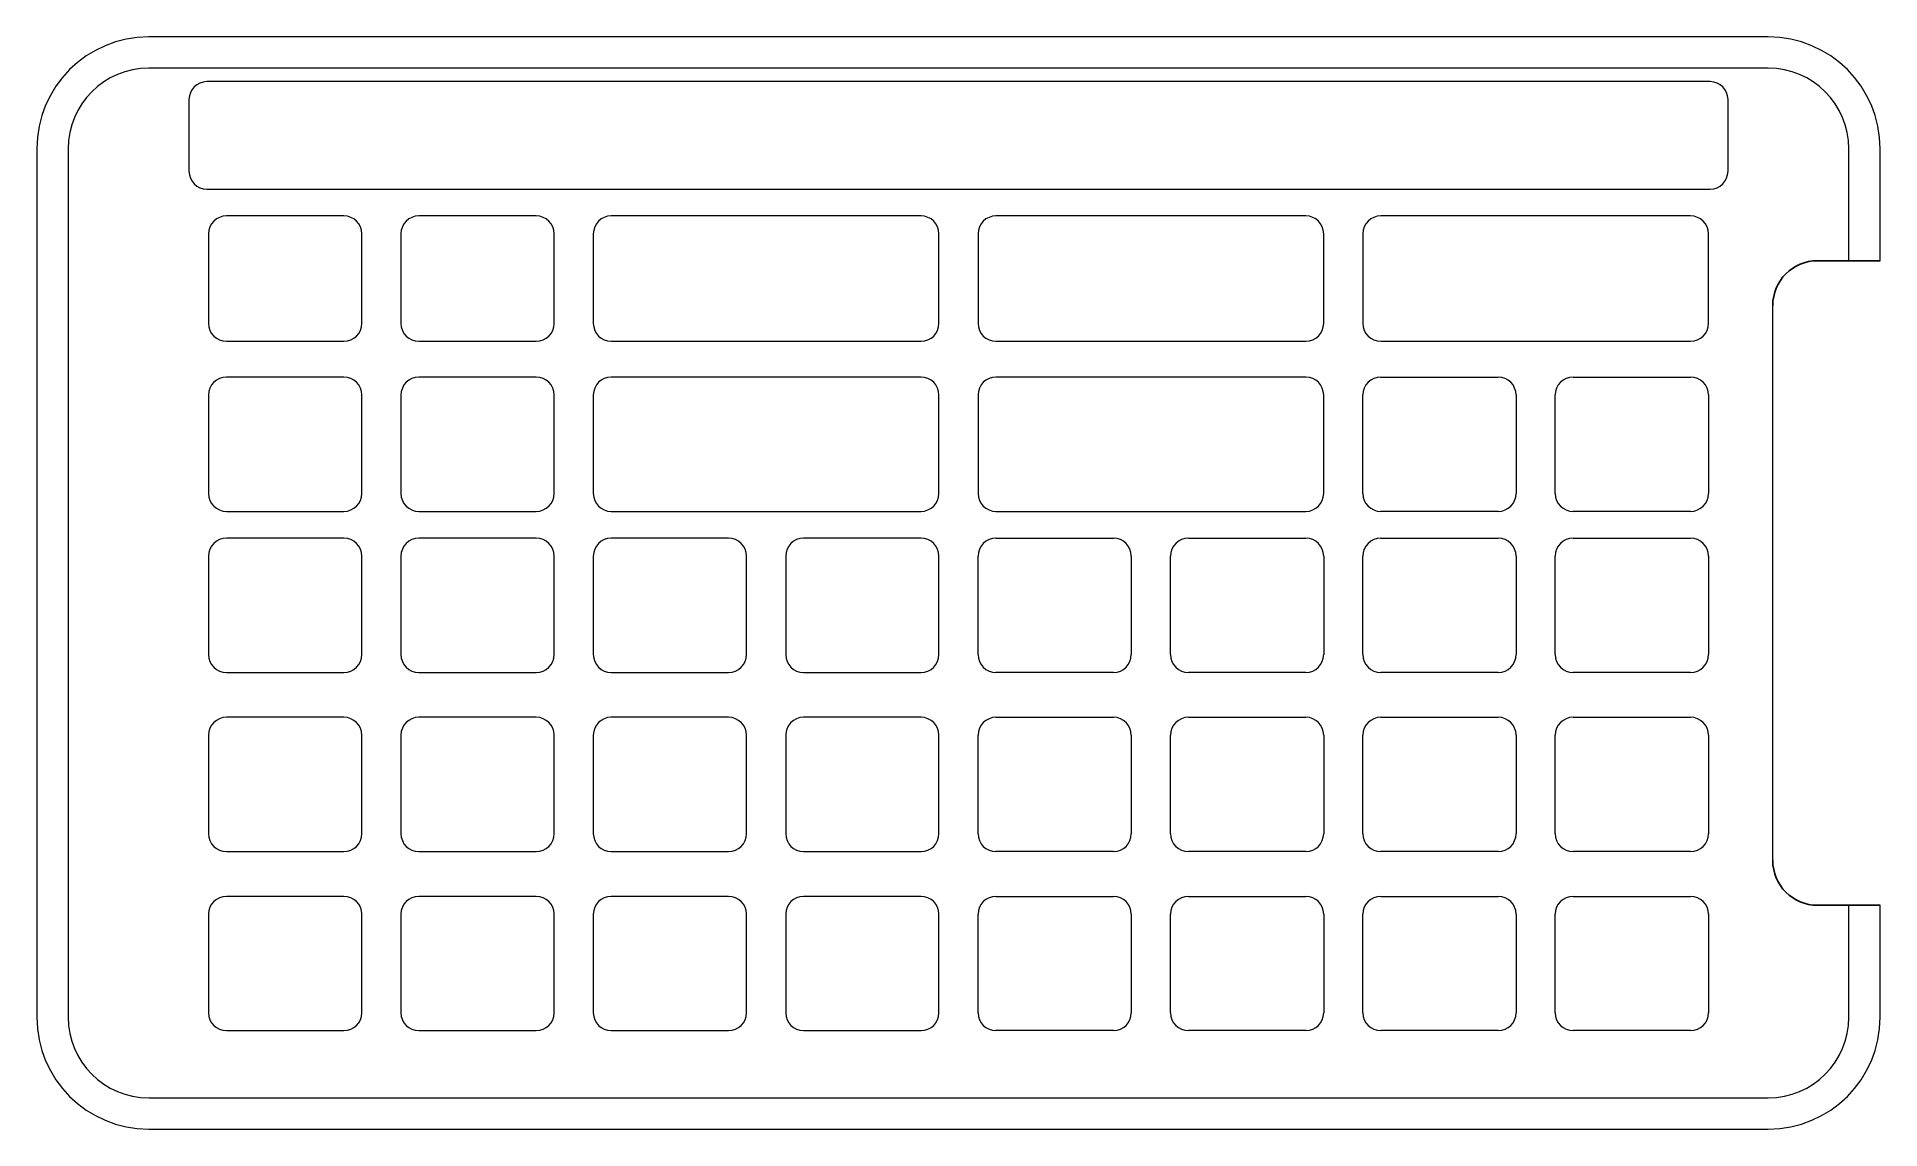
# Model space of a CAD drawing. Header units: millimetres. Extents: x -103 to 103, y -61 to 61.
import ezdxf

# ---------------------------------------------------------------- set-up
doc = ezdxf.new("R2010")
doc.units = ezdxf.units.MM
doc.layers.add('step', color=6, linetype='Continuous')
doc.layers.add('thro', color=3, linetype='Continuous')

msp = doc.modelspace()

# ---------------------------------------------------------------- linework, layer by layer
at = {"layer": 'step', "linetype": 'Continuous', "lineweight": 15}
for p, q in [((90.5, 57.5), (-90.5, 57.5)), ((-99.5, 48.5), (-99.5, -48.5)), ((99.5, 36), (99.5, 48.5)), ((99.5, -48.5), (99.5, -36)), ((-90.5, -57.5), (90.5, -57.5))]:
    msp.add_line(p, q, dxfattribs=at)
for centre, start, end in [((-90.5, 48.5), 90, 180), ((90.5, 48.5), 0, 90), ((-90.5, -48.5), 180, 270), ((90.5, -48.5), 270, 0)]:
    msp.add_arc(centre, 9, start, end, dxfattribs=at)
at = {"layer": 'thro', "linetype": 'Continuous', "lineweight": 15}
for p, q in [((90.5, 61), (-90.5, 61)), ((84, 56), (-84, 56)), ((-86, 54), (-86, 46)), ((86, 46), (86, 54)), ((-103, 48.5), (-103, -48.5)), ((103, 36), (103, 48.5)), ((-84, 44), (84, 44)), ((-68.6875, 41), (-81.8125, 41)), ((-47.1875, 41), (-60.3125, 41)), ((-4.1875, 41), (-38.8125, 41)), ((38.8125, 41), (4.1875, 41)), ((81.8125, 41), (47.1875, 41)), ((-83.8125, 39), (-83.8125, 29)), ((-66.6875, 29), (-66.6875, 39)), ((-62.3125, 39), (-62.3125, 29)), ((-45.1875, 29), (-45.1875, 39)), ((-40.8125, 39), (-40.8125, 29)), ((-2.1875, 29), (-2.1875, 39)), ((2.1875, 39), (2.1875, 29)), ((40.8125, 29), (40.8125, 39)), ((45.1875, 39), (45.1875, 29)), ((83.8125, 29), (83.8125, 39)), ((91, -31), (91, 31)), ((-81.8125, 27), (-68.6875, 27)), ((-60.3125, 27), (-47.1875, 27)), ((-38.8125, 27), (-4.1875, 27)), ((4.1875, 27), (38.8125, 27)), ((47.1875, 27), (81.8125, 27)), ((-68.6875, 23), (-81.8125, 23)), ((-47.1875, 23), (-60.3125, 23)), ((-4.1875, 23), (-38.8125, 23)), ((38.8125, 23), (4.1875, 23)), ((47.1875, 23), (60.3125, 23)), ((68.6875, 23), (81.8125, 23)), ((-83.8125, 21), (-83.8125, 10)), ((-66.6875, 10), (-66.6875, 21)), ((-62.3125, 21), (-62.3125, 10)), ((-45.1875, 10), (-45.1875, 21)), ((-40.8125, 21), (-40.8125, 10)), ((-2.1875, 10), (-2.1875, 21)), ((2.1875, 21), (2.1875, 10)), ((40.8125, 10), (40.8125, 21)), ((45.1875, 10), (45.1875, 21)), ((62.3125, 21), (62.3125, 10)), ((66.6875, 10), (66.6875, 21)), ((83.8125, 21), (83.8125, 10)), ((-81.8125, 8), (-68.6875, 8)), ((-60.3125, 8), (-47.1875, 8)), ((-38.8125, 8), (-4.1875, 8)), ((4.1875, 8), (38.8125, 8)), ((60.3125, 8), (47.1875, 8)), ((81.8125, 8), (68.6875, 8)), ((-68.6875, 5), (-81.8125, 5)), ((-47.1875, 5), (-60.3125, 5)), ((-25.6875, 5), (-38.8125, 5)), ((-4.1875, 5), (-17.3125, 5)), ((4.1875, 5), (17.3125, 5)), ((25.6875, 5), (38.8125, 5)), ((47.1875, 5), (60.3125, 5)), ((68.6875, 5), (81.8125, 5)), ((-83.8125, 3), (-83.8125, -8)), ((-66.6875, -8), (-66.6875, 3)), ((-62.3125, 3), (-62.3125, -8)), ((-45.1875, -8), (-45.1875, 3)), ((-40.8125, 3), (-40.8125, -8)), ((-23.6875, -8), (-23.6875, 3)), ((-19.3125, 3), (-19.3125, -8)), ((-2.1875, -8), (-2.1875, 3)), ((2.1875, -8), (2.1875, 3)), ((19.3125, 3), (19.3125, -8)), ((23.6875, -8), (23.6875, 3)), ((40.8125, 3), (40.8125, -8)), ((45.1875, -8), (45.1875, 3)), ((62.3125, 3), (62.3125, -8)), ((66.6875, -8), (66.6875, 3)), ((83.8125, 3), (83.8125, -8)), ((-81.8125, -10), (-68.6875, -10)), ((-60.3125, -10), (-47.1875, -10)), ((-38.8125, -10), (-25.6875, -10)), ((-17.3125, -10), (-4.1875, -10)), ((17.3125, -10), (4.1875, -10)), ((38.8125, -10), (25.6875, -10)), ((60.3125, -10), (47.1875, -10)), ((81.8125, -10), (68.6875, -10)), ((-68.6875, -15), (-81.8125, -15)), ((-47.1875, -15), (-60.3125, -15)), ((-25.6875, -15), (-38.8125, -15)), ((-4.1875, -15), (-17.3125, -15)), ((4.1875, -15), (17.3125, -15)), ((25.6875, -15), (38.8125, -15)), ((47.1875, -15), (60.3125, -15)), ((68.6875, -15), (81.8125, -15)), ((-83.8125, -17), (-83.8125, -28)), ((-66.6875, -28), (-66.6875, -17)), ((-62.3125, -17), (-62.3125, -28)), ((-45.1875, -28), (-45.1875, -17)), ((-40.8125, -17), (-40.8125, -28)), ((-23.6875, -28), (-23.6875, -17)), ((-19.3125, -17), (-19.3125, -28)), ((-2.1875, -28), (-2.1875, -17)), ((2.1875, -28), (2.1875, -17)), ((19.3125, -17), (19.3125, -28)), ((23.6875, -28), (23.6875, -17)), ((40.8125, -17), (40.8125, -28)), ((45.1875, -28), (45.1875, -17)), ((62.3125, -17), (62.3125, -28)), ((66.6875, -28), (66.6875, -17)), ((83.8125, -17), (83.8125, -28)), ((-81.8125, -30), (-68.6875, -30)), ((-60.3125, -30), (-47.1875, -30)), ((-38.8125, -30), (-25.6875, -30)), ((-17.3125, -30), (-4.1875, -30)), ((17.3125, -30), (4.1875, -30)), ((38.8125, -30), (25.6875, -30)), ((60.3125, -30), (47.1875, -30)), ((81.8125, -30), (68.6875, -30)), ((-68.6875, -35), (-81.8125, -35)), ((-47.1875, -35), (-60.3125, -35)), ((-25.6875, -35), (-38.8125, -35)), ((-4.1875, -35), (-17.3125, -35)), ((4.1875, -35), (17.3125, -35)), ((25.6875, -35), (38.8125, -35)), ((47.1875, -35), (60.3125, -35)), ((68.6875, -35), (81.8125, -35)), ((-83.8125, -37), (-83.8125, -48)), ((-66.6875, -48), (-66.6875, -37)), ((-62.3125, -37), (-62.3125, -48)), ((-45.1875, -48), (-45.1875, -37)), ((-40.8125, -37), (-40.8125, -48)), ((-23.6875, -48), (-23.6875, -37)), ((-19.3125, -37), (-19.3125, -48)), ((-2.1875, -48), (-2.1875, -37)), ((2.1875, -48), (2.1875, -37)), ((19.3125, -37), (19.3125, -48)), ((23.6875, -48), (23.6875, -37)), ((40.8125, -37), (40.8125, -48)), ((45.1875, -48), (45.1875, -37)), ((62.3125, -37), (62.3125, -48)), ((66.6875, -48), (66.6875, -37)), ((83.8125, -37), (83.8125, -48)), ((103, -48.5), (103, -36)), ((-81.8125, -50), (-68.6875, -50)), ((-60.3125, -50), (-47.1875, -50)), ((-38.8125, -50), (-25.6875, -50)), ((-17.3125, -50), (-4.1875, -50)), ((17.3125, -50), (4.1875, -50)), ((38.8125, -50), (25.6875, -50)), ((60.3125, -50), (47.1875, -50)), ((81.8125, -50), (68.6875, -50)), ((-90.5, -61), (90.5, -61))]:
    msp.add_line(p, q, dxfattribs=at)
at = {"layer": 'thro'}
for p, q in [((103, 36), (96, 36)), ((103, -36), (96, -36))]:
    msp.add_line(p, q, dxfattribs=at)
at = {"layer": 'thro', "linetype": 'Continuous', "lineweight": 15}
for centre, radius, start, end in [((-90.5, 48.5), 12.5, 90, 180), ((90.5, 48.5), 12.5, 0, 90), ((-84, 54), 2, 90, 180), ((84, 54), 2, 0, 90), ((-84, 46), 2, 180, 270), ((84, 46), 2, 270, 0), ((-81.8125, 39), 2, 90, 180), ((-68.6875, 39), 2, 0, 90), ((-60.3125, 39), 2, 90, 180), ((-47.1875, 39), 2, 0, 90), ((-38.8125, 39), 2, 90, 180), ((-4.1875, 39), 2, 0, 90), ((4.1875, 39), 2, 90, 180), ((38.8125, 39), 2, 0, 90), ((47.1875, 39), 2, 90, 180), ((81.8125, 39), 2, 0, 90), ((-81.8125, 29), 2, 180, 270), ((-68.6875, 29), 2, 270, 0), ((-60.3125, 29), 2, 180, 270), ((-47.1875, 29), 2, 270, 0), ((-38.8125, 29), 2, 180, 270), ((-4.1875, 29), 2, 270, 0), ((4.1875, 29), 2, 180, 270), ((38.8125, 29), 2, 270, 0), ((47.1875, 29), 2, 180, 270), ((81.8125, 29), 2, 270, 0), ((-81.8125, 21), 2, 90, 180), ((-68.6875, 21), 2, 0, 90), ((-60.3125, 21), 2, 90, 180), ((-47.1875, 21), 2, 0, 90), ((-38.8125, 21), 2, 90, 180), ((-4.1875, 21), 2, 0, 90), ((4.1875, 21), 2, 90, 180), ((38.8125, 21), 2, 0, 90), ((47.1875, 21), 2, 90, 180), ((60.3125, 21), 2, 0, 90), ((68.6875, 21), 2, 90, 180), ((81.8125, 21), 2, 0, 90), ((-81.8125, 10), 2, 180, 270), ((-68.6875, 10), 2, 270, 0), ((-60.3125, 10), 2, 180, 270), ((-47.1875, 10), 2, 270, 0), ((-38.8125, 10), 2, 180, 270), ((-4.1875, 10), 2, 270, 0), ((4.1875, 10), 2, 180, 270), ((38.8125, 10), 2, 270, 0), ((47.1875, 10), 2, 180, 270), ((60.3125, 10), 2, 270, 0), ((68.6875, 10), 2, 180, 270), ((81.8125, 10), 2, 270, 0), ((-81.8125, 3), 2, 90, 180), ((-68.6875, 3), 2, 0, 90), ((-60.3125, 3), 2, 90, 180), ((-47.1875, 3), 2, 0, 90), ((-38.8125, 3), 2, 90, 180), ((-25.6875, 3), 2, 0, 90), ((-17.3125, 3), 2, 90, 180), ((-4.1875, 3), 2, 0, 90), ((4.1875, 3), 2, 90, 180), ((17.3125, 3), 2, 0, 90), ((25.6875, 3), 2, 90, 180), ((38.8125, 3), 2, 0, 90), ((47.1875, 3), 2, 90, 180), ((60.3125, 3), 2, 0, 90), ((68.6875, 3), 2, 90, 180), ((81.8125, 3), 2, 0, 90), ((-81.8125, -8), 2, 180, 270), ((-68.6875, -8), 2, 270, 0), ((-60.3125, -8), 2, 180, 270), ((-47.1875, -8), 2, 270, 0), ((-38.8125, -8), 2, 180, 270), ((-25.6875, -8), 2, 270, 0), ((-17.3125, -8), 2, 180, 270), ((-4.1875, -8), 2, 270, 0), ((4.1875, -8), 2, 180, 270), ((17.3125, -8), 2, 270, 0), ((25.6875, -8), 2, 180, 270), ((38.8125, -8), 2, 270, 0), ((47.1875, -8), 2, 180, 270), ((60.3125, -8), 2, 270, 0), ((68.6875, -8), 2, 180, 270), ((81.8125, -8), 2, 270, 0), ((-81.8125, -17), 2, 90, 180), ((-68.6875, -17), 2, 0, 90), ((-60.3125, -17), 2, 90, 180), ((-47.1875, -17), 2, 0, 90), ((-38.8125, -17), 2, 90, 180), ((-25.6875, -17), 2, 0, 90), ((-17.3125, -17), 2, 90, 180), ((-4.1875, -17), 2, 0, 90), ((4.1875, -17), 2, 90, 180), ((17.3125, -17), 2, 0, 90), ((25.6875, -17), 2, 90, 180), ((38.8125, -17), 2, 0, 90), ((47.1875, -17), 2, 90, 180), ((60.3125, -17), 2, 0, 90), ((68.6875, -17), 2, 90, 180), ((81.8125, -17), 2, 0, 90), ((-81.8125, -28), 2, 180, 270), ((-68.6875, -28), 2, 270, 0), ((-60.3125, -28), 2, 180, 270), ((-47.1875, -28), 2, 270, 0), ((-38.8125, -28), 2, 180, 270), ((-25.6875, -28), 2, 270, 0), ((-17.3125, -28), 2, 180, 270), ((-4.1875, -28), 2, 270, 0), ((4.1875, -28), 2, 180, 270), ((17.3125, -28), 2, 270, 0), ((25.6875, -28), 2, 180, 270), ((38.8125, -28), 2, 270, 0), ((47.1875, -28), 2, 180, 270), ((60.3125, -28), 2, 270, 0), ((68.6875, -28), 2, 180, 270), ((81.8125, -28), 2, 270, 0), ((-81.8125, -37), 2, 90, 180), ((-68.6875, -37), 2, 0, 90), ((-60.3125, -37), 2, 90, 180), ((-47.1875, -37), 2, 0, 90), ((-38.8125, -37), 2, 90, 180), ((-25.6875, -37), 2, 0, 90), ((-17.3125, -37), 2, 90, 180), ((-4.1875, -37), 2, 0, 90), ((4.1875, -37), 2, 90, 180), ((17.3125, -37), 2, 0, 90), ((25.6875, -37), 2, 90, 180), ((38.8125, -37), 2, 0, 90), ((47.1875, -37), 2, 90, 180), ((60.3125, -37), 2, 0, 90), ((68.6875, -37), 2, 90, 180), ((81.8125, -37), 2, 0, 90), ((-90.5, -48.5), 12.5, 180, 270), ((-81.8125, -48), 2, 180, 270), ((-68.6875, -48), 2, 270, 0), ((-60.3125, -48), 2, 180, 270), ((-47.1875, -48), 2, 270, 0), ((-38.8125, -48), 2, 180, 270), ((-25.6875, -48), 2, 270, 0), ((-17.3125, -48), 2, 180, 270), ((-4.1875, -48), 2, 270, 0), ((4.1875, -48), 2, 180, 270), ((17.3125, -48), 2, 270, 0), ((25.6875, -48), 2, 180, 270), ((38.8125, -48), 2, 270, 0), ((47.1875, -48), 2, 180, 270), ((60.3125, -48), 2, 270, 0), ((68.6875, -48), 2, 180, 270), ((81.8125, -48), 2, 270, 0), ((90.5, -48.5), 12.5, 270, 0)]:
    msp.add_arc(centre, radius, start, end, dxfattribs=at)
at = {"layer": 'thro'}
for centre, start, end in [((96, 31), 90, 180), ((96, -31), 180, 270)]:
    msp.add_arc(centre, 5, start, end, dxfattribs=at)

doc.saveas('drawing.dxf')
